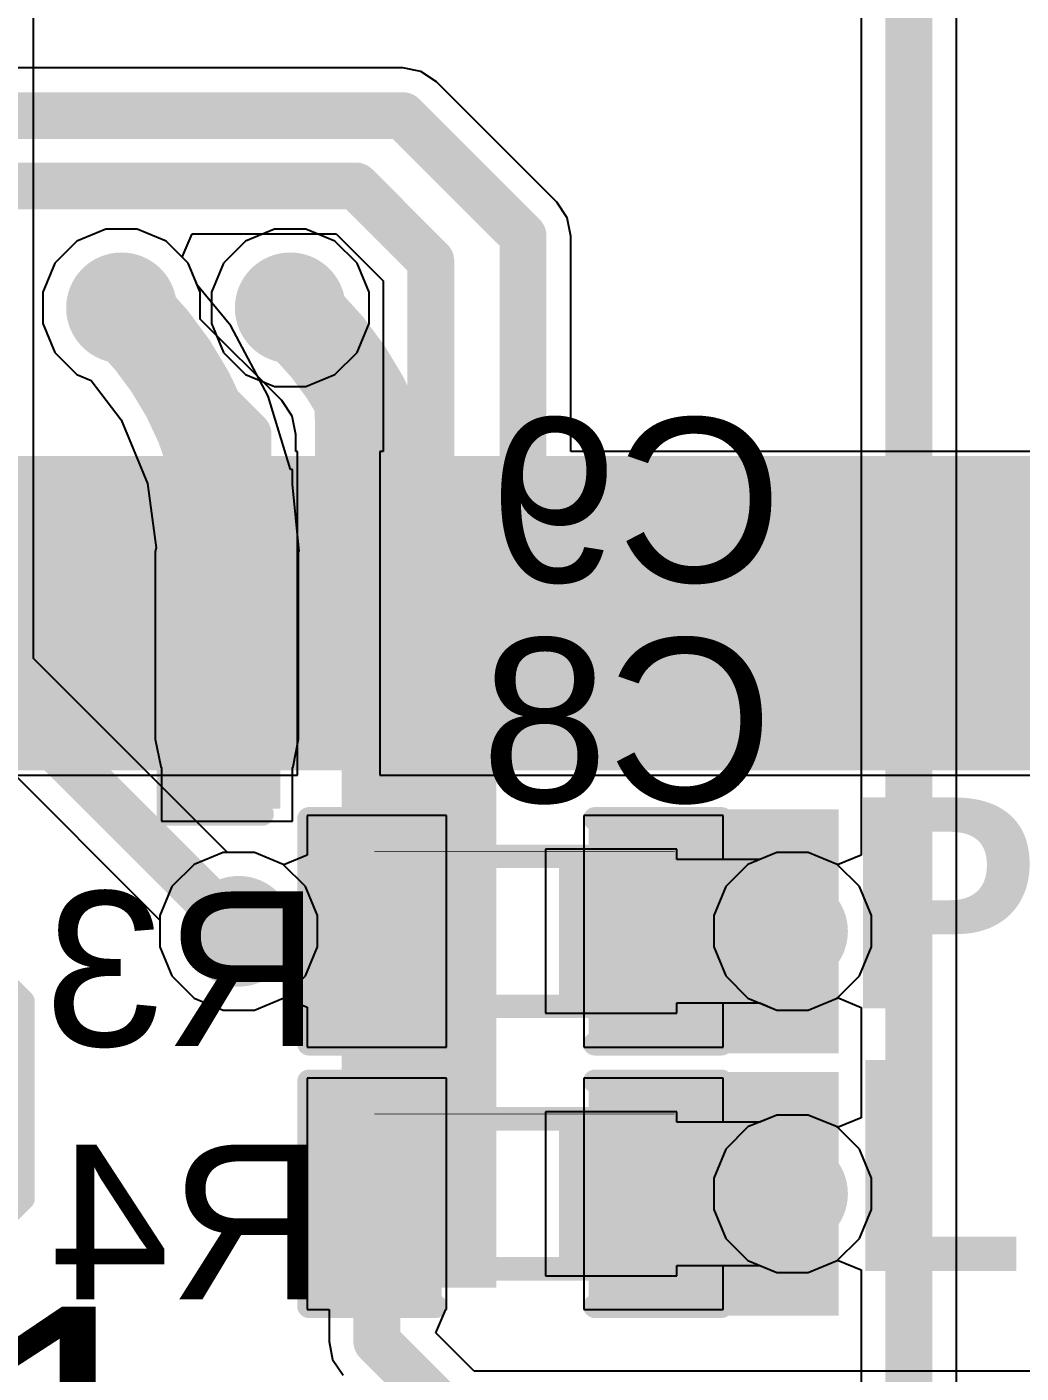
# Model space of a CAD drawing. Header units: inches. Extents: x -4.4 to 45.3, y -0.3 to 53.7.
# Drawn here: x 18.28 to 23.67, y 13.51 to 20.8 of the extents above; entities that cross this region are included whole.
import ezdxf

# ---------------------------------------------------------------- set-up
doc = ezdxf.new("R2010")
doc.units = ezdxf.units.IN
for name, color, linetype in [('Bottom Layer', 5, 'Continuous'), ('Bottom Overlay', 54, 'Continuous'), ('Bottom Paste', 16, 'Continuous'), ('Bottom Solder', 6, 'Continuous'), ('Multi-Layer', 9, 'Continuous'), ('Pad Holes', 156, 'Continuous'), ('Signal_1', 16, 'Continuous'), ('Signal_2', 76, 'Continuous'), ('Top Layer', 1, 'Continuous'), ('Top Overlay', 2, 'Continuous'), ('Top Paste', 8, 'Continuous'), ('Top Solder', 216, 'Continuous'), ('Via Holes', 16, 'Continuous')]:
    doc.layers.add(name, color=color, linetype=linetype)
doc.styles.add('Arial', font='', dxfattribs={"height": 0.2})
doc.styles.add('Arial_Bold', font='', dxfattribs={"height": 0.2})
doc.styles.get('Arial').set_extended_font_data('Arial')
doc.styles.get('Arial_Bold').set_extended_font_data('Arial', bold=True)

# ---------------------------------------------------------------- blocks, each defined once
blk = doc.blocks.new('T____P______TH_1_8___H_________0_92___17')
at = {"layer": 'Bottom Layer'}
blk.add_hatch(color=5, dxfattribs=at).paths.add_polyline_path([(0.45, 0.9), (-0.45, 0.9), (-0.9, 0.45), (-0.9, -0.45), (-0.45, -0.9), (0.45, -0.9), (0.9, -0.45), (0.9, 0.45)])
at = {"layer": 'Bottom Solder'}
blk.add_hatch(color=6, dxfattribs=at).paths.add_polyline_path([(0.5008, 1.0016), (-0.5008, 1.0016), (-1.0016, 0.5008), (-1.0016, -0.5008), (-0.5008, -1.0016), (0.5008, -1.0016), (1.0016, -0.5008), (1.0016, 0.5008)])
at = {"layer": 'Multi-Layer'}
blk.add_hatch(color=9, dxfattribs=at).paths.add_polyline_path([(0.45, 0.9), (-0.45, 0.9), (-0.9, 0.45), (-0.9, -0.45), (-0.45, -0.9), (0.45, -0.9), (0.9, -0.45), (0.9, 0.45)])
at = {"layer": 'Pad Holes'}
h = blk.add_hatch(color=7, dxfattribs=at)
edge = h.paths.add_edge_path()
edge.add_arc((0, 0), 0.46, 0, 360)
at = {"layer": 'Signal_1'}
blk.add_hatch(color=16, dxfattribs=at).paths.add_polyline_path([(0.45, 0.9), (-0.45, 0.9), (-0.9, 0.45), (-0.9, -0.45), (-0.45, -0.9), (0.45, -0.9), (0.9, -0.45), (0.9, 0.45)])
at = {"layer": 'Signal_2'}
blk.add_hatch(color=76, dxfattribs=at).paths.add_polyline_path([(0.45, 0.9), (-0.45, 0.9), (-0.9, 0.45), (-0.9, -0.45), (-0.45, -0.9), (0.45, -0.9), (0.9, -0.45), (0.9, 0.45)])
at = {"layer": 'Top Layer'}
blk.add_hatch(color=1, dxfattribs=at).paths.add_polyline_path([(0.45, 0.9), (-0.45, 0.9), (-0.9, 0.45), (-0.9, -0.45), (-0.45, -0.9), (0.45, -0.9), (0.9, -0.45), (0.9, 0.45)])
at = {"layer": 'Top Solder'}
blk.add_hatch(color=216, dxfattribs=at).paths.add_polyline_path([(0.5008, 1.0016), (-0.5008, 1.0016), (-1.0016, 0.5008), (-1.0016, -0.5008), (-0.5008, -1.0016), (0.5008, -1.0016), (1.0016, -0.5008), (1.0016, 0.5008)])
at = {"layer": 'Top Overlay'}
for points in [[(-1.0414, 0.5334, 0.127, 0.127, 0), (-0.508, 1.0668, 0.127, 0.127, 0)], [(-0.508, 1.0668, 0.127, 0.127, 0), (0.508, 1.0668, 0.127, 0.127, 0)], [(0.508, 1.0668, 0.127, 0.127, 0), (1.0414, 0.5334, 0.127, 0.127, 0)], [(-1.0414, -0.5334, 0.127, 0.127, 0), (-1.0414, 0.5334, 0.127, 0.127, 0)], [(1.0414, -0.5334, 0.127, 0.127, 0), (1.0414, 0.5334, 0.127, 0.127, 0)], [(-1.0414, -0.5334, 0.127, 0.127, 0), (-0.5334, -1.0414, 0.127, 0.127, 0)], [(0.5334, -1.0414, 0.127, 0.127, 0), (1.0414, -0.5334, 0.127, 0.127, 0)], [(-0.508, -1.0414, 0.127, 0.127, 0), (0.5334, -1.0414, 0.127, 0.127, 0)]]:
    blk.add_lwpolyline(points, format="xyseb", dxfattribs=at)
for points in [[(-0.5398, 1.0668, 0.0635, 0.0635, 1), (-0.4763, 1.0668, 0.0635, 0.0635, 1)], [(-0.5398, 1.0668, 0.0635, 0.0635, 1), (-0.4763, 1.0668, 0.0635, 0.0635, 1)], [(0.4763, 1.0668, 0.0635, 0.0635, 1), (0.5398, 1.0668, 0.0635, 0.0635, 1)], [(0.4763, 1.0668, 0.0635, 0.0635, 1), (0.5398, 1.0668, 0.0635, 0.0635, 1)], [(-1.0732, 0.5334, 0.0635, 0.0635, 1), (-1.0096, 0.5334, 0.0635, 0.0635, 1)], [(-1.0732, 0.5334, 0.0635, 0.0635, 1), (-1.0096, 0.5334, 0.0635, 0.0635, 1)], [(1.0096, 0.5334, 0.0635, 0.0635, 1), (1.0732, 0.5334, 0.0635, 0.0635, 1)], [(1.0096, 0.5334, 0.0635, 0.0635, 1), (1.0732, 0.5334, 0.0635, 0.0635, 1)], [(-1.0732, -0.5334, 0.0635, 0.0635, 1), (-1.0096, -0.5334, 0.0635, 0.0635, 1)], [(-1.0732, -0.5334, 0.0635, 0.0635, 1), (-1.0096, -0.5334, 0.0635, 0.0635, 1)], [(1.0096, -0.5334, 0.0635, 0.0635, 1), (1.0732, -0.5334, 0.0635, 0.0635, 1)], [(1.0096, -0.5334, 0.0635, 0.0635, 1), (1.0732, -0.5334, 0.0635, 0.0635, 1)], [(-0.5651, -1.0414, 0.0635, 0.0635, 1), (-0.5016, -1.0414, 0.0635, 0.0635, 1)], [(-0.5398, -1.0414, 0.0635, 0.0635, 1), (-0.4763, -1.0414, 0.0635, 0.0635, 1)], [(0.5016, -1.0414, 0.0635, 0.0635, 1), (0.5651, -1.0414, 0.0635, 0.0635, 1)], [(0.5016, -1.0414, 0.0635, 0.0635, 1), (0.5651, -1.0414, 0.0635, 0.0635, 1)]]:
    blk.add_lwpolyline(points, format="xyseb", close=True, dxfattribs=at)
blk = doc.blocks.new('TQFP_100_14_14__54')
at = {"layer": 'Top Layer'}
for points in [[(6.95, 3.15), (8.45, 3.15), (8.45, 2.85), (6.95, 2.85)], [(6.95, 2.65), (8.45, 2.65), (8.45, 2.35), (6.95, 2.35)], [(6.95, 2.15), (8.45, 2.15), (8.45, 1.85), (6.95, 1.85)], [(6.95, 1.65), (8.45, 1.65), (8.45, 1.35), (6.95, 1.35)], [(6.95, 1.15), (8.45, 1.15), (8.45, 0.85), (6.95, 0.85)], [(6.95, 0.65), (8.45, 0.65), (8.45, 0.35), (6.95, 0.35)], [(6.95, 0.15), (8.45, 0.15), (8.45, -0.15), (6.95, -0.15)], [(6.95, -0.35), (8.45, -0.35), (8.45, -0.65), (6.95, -0.65)], [(6.95, -0.85), (8.45, -0.85), (8.45, -1.15), (6.95, -1.15)], [(6.95, -1.35), (8.45, -1.35), (8.45, -1.65), (6.95, -1.65)], [(6.95, -1.85), (8.45, -1.85), (8.45, -2.15), (6.95, -2.15)]]:
    blk.add_hatch(color=1, dxfattribs=at).paths.add_polyline_path(points)
at = {"layer": 'Top Paste'}
for points in [[(6.95, 3.15), (8.45, 3.15), (8.45, 2.85), (6.95, 2.85)], [(6.95, 2.65), (8.45, 2.65), (8.45, 2.35), (6.95, 2.35)], [(6.95, 2.15), (8.45, 2.15), (8.45, 1.85), (6.95, 1.85)], [(6.95, 1.65), (8.45, 1.65), (8.45, 1.35), (6.95, 1.35)], [(6.95, 1.15), (8.45, 1.15), (8.45, 0.85), (6.95, 0.85)], [(6.95, 0.65), (8.45, 0.65), (8.45, 0.35), (6.95, 0.35)], [(6.95, 0.15), (8.45, 0.15), (8.45, -0.15), (6.95, -0.15)], [(6.95, -0.35), (8.45, -0.35), (8.45, -0.65), (6.95, -0.65)], [(6.95, -0.85), (8.45, -0.85), (8.45, -1.15), (6.95, -1.15)], [(6.95, -1.35), (8.45, -1.35), (8.45, -1.65), (6.95, -1.65)], [(6.95, -1.85), (8.45, -1.85), (8.45, -2.15), (6.95, -2.15)]]:
    blk.add_hatch(color=8, dxfattribs=at).paths.add_polyline_path(points)
at = {"layer": 'Top Solder'}
for points in [[(6.8484, 3.2516), (8.5516, 3.2516), (8.5516, 2.7484), (6.8484, 2.7484)], [(6.8484, 2.7516), (8.5516, 2.7516), (8.5516, 2.2484), (6.8484, 2.2484)], [(6.8484, 2.2516), (8.5516, 2.2516), (8.5516, 1.7484), (6.8484, 1.7484)], [(6.8484, 1.7516), (8.5516, 1.7516), (8.5516, 1.2484), (6.8484, 1.2484)], [(6.8484, 1.2516), (8.5516, 1.2516), (8.5516, 0.7484), (6.8484, 0.7484)], [(6.8484, 0.7516), (8.5516, 0.7516), (8.5516, 0.2484), (6.8484, 0.2484)], [(6.8484, 0.2516), (8.5516, 0.2516), (8.5516, -0.2516), (6.8484, -0.2516)], [(6.8484, -0.2484), (8.5516, -0.2484), (8.5516, -0.7516), (6.8484, -0.7516)], [(6.8484, -0.7484), (8.5516, -0.7484), (8.5516, -1.2516), (6.8484, -1.2516)], [(6.8484, -1.2484), (8.5516, -1.2484), (8.5516, -1.7516), (6.8484, -1.7516)], [(6.8484, -1.7484), (8.5516, -1.7484), (8.5516, -2.2516), (6.8484, -2.2516)]]:
    blk.add_hatch(color=216, dxfattribs=at).paths.add_polyline_path(points)
blk = doc.blocks.new('R___0402_B_65')
at = {"layer": 'Bottom Layer'}
for points in [[(-0.2413, 0.3175), (-0.2413, -0.3175), (-0.6985, -0.3175), (-0.6985, 0.3175)], [(0.6985, 0.3175), (0.6985, -0.3175), (0.2413, -0.3175), (0.2413, 0.3175)]]:
    blk.add_hatch(color=5, dxfattribs=at).paths.add_polyline_path(points)
at = {"layer": 'Bottom Paste'}
for points in [[(-0.2413, 0.3175), (-0.2413, -0.3175), (-0.6985, -0.3175), (-0.6985, 0.3175)], [(0.6985, 0.3175), (0.6985, -0.3175), (0.2413, -0.3175), (0.2413, 0.3175)]]:
    blk.add_hatch(color=16, dxfattribs=at).paths.add_polyline_path(points)
at = {"layer": 'Bottom Solder'}
for points in [[(-0.1863, 0.3725), (-0.1863, -0.3725), (-0.7535, -0.3725), (-0.7535, 0.3725)], [(0.7535, 0.3725), (0.7535, -0.3725), (0.1863, -0.3725), (0.1863, 0.3725)]]:
    blk.add_hatch(color=6, dxfattribs=at).paths.add_polyline_path(points)
at = {"layer": 'Bottom Overlay'}
for points in [[(-0.7874, 0.4064, 0.127, 0.127, 0), (0.7874, 0.4064, 0.127, 0.127, 0)], [(-0.7874, -0.4064, 0.127, 0.127, 0), (-0.7874, 0.4064, 0.127, 0.127, 0)], [(0.7874, -0.4064, 0.127, 0.127, 0), (0.7874, 0.4064, 0.127, 0.127, 0)], [(-0.8128, 0.4318, 0.00323, 0.00323, 0), (0.8128, 0.4318, 0.00323, 0.00323, 0)], [(-0.7874, -0.4064, 0.127, 0.127, 0), (0.7874, -0.4064, 0.127, 0.127, 0)]]:
    blk.add_lwpolyline(points, format="xyseb", dxfattribs=at)
for points in [[(-0.8191, 0.4064, 0.0635, 0.0635, 1), (-0.7556, 0.4064, 0.0635, 0.0635, 1)], [(-0.8191, 0.4064, 0.0635, 0.0635, 1), (-0.7556, 0.4064, 0.0635, 0.0635, 1)], [(0.7556, 0.4064, 0.0635, 0.0635, 1), (0.8191, 0.4064, 0.0635, 0.0635, 1)], [(0.7556, 0.4064, 0.0635, 0.0635, 1), (0.8191, 0.4064, 0.0635, 0.0635, 1)], [(-0.8136, 0.4318, 0.00161, 0.00161, 1), (-0.812, 0.4318, 0.00161, 0.00161, 1)], [(0.812, 0.4318, 0.00161, 0.00161, 1), (0.8136, 0.4318, 0.00161, 0.00161, 1)], [(-0.8191, -0.4064, 0.0635, 0.0635, 1), (-0.7556, -0.4064, 0.0635, 0.0635, 1)], [(-0.8191, -0.4064, 0.0635, 0.0635, 1), (-0.7556, -0.4064, 0.0635, 0.0635, 1)], [(0.7556, -0.4064, 0.0635, 0.0635, 1), (0.8191, -0.4064, 0.0635, 0.0635, 1)], [(0.7556, -0.4064, 0.0635, 0.0635, 1), (0.8191, -0.4064, 0.0635, 0.0635, 1)]]:
    blk.add_lwpolyline(points, format="xyseb", close=True, dxfattribs=at)
blk = doc.blocks.new('R___0402_B_66')
at = {"layer": 'Bottom Layer'}
for points in [[(-0.2413, 0.3175), (-0.2413, -0.3175), (-0.6985, -0.3175), (-0.6985, 0.3175)], [(0.6985, 0.3175), (0.6985, -0.3175), (0.2413, -0.3175), (0.2413, 0.3175)]]:
    blk.add_hatch(color=5, dxfattribs=at).paths.add_polyline_path(points)
at = {"layer": 'Bottom Paste'}
for points in [[(-0.2413, 0.3175), (-0.2413, -0.3175), (-0.6985, -0.3175), (-0.6985, 0.3175)], [(0.6985, 0.3175), (0.6985, -0.3175), (0.2413, -0.3175), (0.2413, 0.3175)]]:
    blk.add_hatch(color=16, dxfattribs=at).paths.add_polyline_path(points)
at = {"layer": 'Bottom Solder'}
for points in [[(-0.1863, 0.3725), (-0.1863, -0.3725), (-0.7535, -0.3725), (-0.7535, 0.3725)], [(0.7535, 0.3725), (0.7535, -0.3725), (0.1863, -0.3725), (0.1863, 0.3725)]]:
    blk.add_hatch(color=6, dxfattribs=at).paths.add_polyline_path(points)
at = {"layer": 'Bottom Overlay'}
for points in [[(-0.7874, 0.4064, 0.127, 0.127, 0), (0.7874, 0.4064, 0.127, 0.127, 0)], [(-0.7874, -0.4064, 0.127, 0.127, 0), (-0.7874, 0.4064, 0.127, 0.127, 0)], [(0.7874, -0.4064, 0.127, 0.127, 0), (0.7874, 0.4064, 0.127, 0.127, 0)], [(-0.8128, 0.4318, 0.00323, 0.00323, 0), (0.8128, 0.4318, 0.00323, 0.00323, 0)], [(-0.7874, -0.4064, 0.127, 0.127, 0), (0.7874, -0.4064, 0.127, 0.127, 0)]]:
    blk.add_lwpolyline(points, format="xyseb", dxfattribs=at)
for points in [[(-0.8191, 0.4064, 0.0635, 0.0635, 1), (-0.7556, 0.4064, 0.0635, 0.0635, 1)], [(-0.8191, 0.4064, 0.0635, 0.0635, 1), (-0.7556, 0.4064, 0.0635, 0.0635, 1)], [(0.7556, 0.4064, 0.0635, 0.0635, 1), (0.8191, 0.4064, 0.0635, 0.0635, 1)], [(0.7556, 0.4064, 0.0635, 0.0635, 1), (0.8191, 0.4064, 0.0635, 0.0635, 1)], [(-0.8136, 0.4318, 0.00161, 0.00161, 1), (-0.812, 0.4318, 0.00161, 0.00161, 1)], [(0.812, 0.4318, 0.00161, 0.00161, 1), (0.8136, 0.4318, 0.00161, 0.00161, 1)], [(-0.8191, -0.4064, 0.0635, 0.0635, 1), (-0.7556, -0.4064, 0.0635, 0.0635, 1)], [(-0.8191, -0.4064, 0.0635, 0.0635, 1), (-0.7556, -0.4064, 0.0635, 0.0635, 1)], [(0.7556, -0.4064, 0.0635, 0.0635, 1), (0.8191, -0.4064, 0.0635, 0.0635, 1)], [(0.7556, -0.4064, 0.0635, 0.0635, 1), (0.8191, -0.4064, 0.0635, 0.0635, 1)]]:
    blk.add_lwpolyline(points, format="xyseb", close=True, dxfattribs=at)
blk = doc.blocks.new('LED_0603_69')
at = {"layer": 'Top Layer'}
for points in [[(-1, 0.5), (-0.5, 0.5), (-0.5, -0.5), (-1, -0.5)], [(0.5, 0.5), (1, 0.5), (1, -0.5), (0.5, -0.5)]]:
    blk.add_hatch(color=1, dxfattribs=at).paths.add_polyline_path(points)
at = {"layer": 'Top Overlay'}
blk.add_hatch(color=2, dxfattribs=at).paths.add_polyline_path([(1.1176, -0.6604), (1.7526, -0.6604), (1.7526, 0.6604), (1.1176, 0.6604)])
at = {"layer": 'Top Paste'}
for points in [[(-1, 0.5), (-0.5, 0.5), (-0.5, -0.5), (-1, -0.5)], [(0.5, 0.5), (1, 0.5), (1, -0.5), (0.5, -0.5)]]:
    blk.add_hatch(color=8, dxfattribs=at).paths.add_polyline_path(points)
at = {"layer": 'Top Solder'}
for points in [[(-1.1016, 0.6016), (-0.3984, 0.6016), (-0.3984, -0.6016), (-1.1016, -0.6016)], [(0.3984, 0.6016), (1.1016, 0.6016), (1.1016, -0.6016), (0.3984, -0.6016)]]:
    blk.add_hatch(color=216, dxfattribs=at).paths.add_polyline_path(points)
at = {"layer": 'Top Overlay'}
for points in [[(-1.1176, -0.6096, 0.127, 0.127, 0), (-1.1176, 0.6096, 0.127, 0.127, 0)], [(-1.1176, 0.6096, 0.127, 0.127, 0), (-0.4318, 0.6096, 0.127, 0.127, 0)], [(0.4318, 0.6096, 0.127, 0.127, 0), (1.1176, 0.6096, 0.127, 0.127, 0)], [(1.1176, -0.6096, 0.127, 0.127, 0), (1.1176, 0.6096, 0.127, 0.127, 0)], [(-1.1176, -0.6096, 0.127, 0.127, 0), (-0.4318, -0.6096, 0.127, 0.127, 0)], [(0.4318, -0.6096, 0.127, 0.127, 0), (1.1176, -0.6096, 0.127, 0.127, 0)]]:
    blk.add_lwpolyline(points, format="xyseb", dxfattribs=at)
for points in [[(-1.1494, 0.6096, 0.0635, 0.0635, 1), (-1.0858, 0.6096, 0.0635, 0.0635, 1)], [(-1.1494, 0.6096, 0.0635, 0.0635, 1), (-1.0858, 0.6096, 0.0635, 0.0635, 1)], [(-0.4636, 0.6096, 0.0635, 0.0635, 1), (-0.4001, 0.6096, 0.0635, 0.0635, 1)], [(0.4001, 0.6096, 0.0635, 0.0635, 1), (0.4636, 0.6096, 0.0635, 0.0635, 1)], [(1.0859, 0.6096, 0.0635, 0.0635, 1), (1.1494, 0.6096, 0.0635, 0.0635, 1)], [(1.0859, 0.6096, 0.0635, 0.0635, 1), (1.1494, 0.6096, 0.0635, 0.0635, 1)], [(-1.1494, -0.6096, 0.0635, 0.0635, 1), (-1.0858, -0.6096, 0.0635, 0.0635, 1)], [(-1.1494, -0.6096, 0.0635, 0.0635, 1), (-1.0858, -0.6096, 0.0635, 0.0635, 1)], [(-0.4636, -0.6096, 0.0635, 0.0635, 1), (-0.4001, -0.6096, 0.0635, 0.0635, 1)], [(0.4001, -0.6096, 0.0635, 0.0635, 1), (0.4636, -0.6096, 0.0635, 0.0635, 1)], [(1.0859, -0.6096, 0.0635, 0.0635, 1), (1.1494, -0.6096, 0.0635, 0.0635, 1)], [(1.0859, -0.6096, 0.0635, 0.0635, 1), (1.1494, -0.6096, 0.0635, 0.0635, 1)]]:
    blk.add_lwpolyline(points, format="xyseb", close=True, dxfattribs=at)
blk = doc.blocks.new('LED_0603_70')
at = {"layer": 'Top Layer'}
for points in [[(-1, 0.5), (-0.5, 0.5), (-0.5, -0.5), (-1, -0.5)], [(0.5, 0.5), (1, 0.5), (1, -0.5), (0.5, -0.5)]]:
    blk.add_hatch(color=1, dxfattribs=at).paths.add_polyline_path(points)
at = {"layer": 'Top Overlay'}
blk.add_hatch(color=2, dxfattribs=at).paths.add_polyline_path([(1.1176, -0.6604), (1.7526, -0.6604), (1.7526, 0.6604), (1.1176, 0.6604)])
at = {"layer": 'Top Paste'}
for points in [[(-1, 0.5), (-0.5, 0.5), (-0.5, -0.5), (-1, -0.5)], [(0.5, 0.5), (1, 0.5), (1, -0.5), (0.5, -0.5)]]:
    blk.add_hatch(color=8, dxfattribs=at).paths.add_polyline_path(points)
at = {"layer": 'Top Solder'}
for points in [[(-1.1016, 0.6016), (-0.3984, 0.6016), (-0.3984, -0.6016), (-1.1016, -0.6016)], [(0.3984, 0.6016), (1.1016, 0.6016), (1.1016, -0.6016), (0.3984, -0.6016)]]:
    blk.add_hatch(color=216, dxfattribs=at).paths.add_polyline_path(points)
at = {"layer": 'Top Overlay'}
for points in [[(-1.1176, -0.6096, 0.127, 0.127, 0), (-1.1176, 0.6096, 0.127, 0.127, 0)], [(-1.1176, 0.6096, 0.127, 0.127, 0), (-0.4318, 0.6096, 0.127, 0.127, 0)], [(0.4318, 0.6096, 0.127, 0.127, 0), (1.1176, 0.6096, 0.127, 0.127, 0)], [(1.1176, -0.6096, 0.127, 0.127, 0), (1.1176, 0.6096, 0.127, 0.127, 0)], [(-1.1176, -0.6096, 0.127, 0.127, 0), (-0.4318, -0.6096, 0.127, 0.127, 0)], [(0.4318, -0.6096, 0.127, 0.127, 0), (1.1176, -0.6096, 0.127, 0.127, 0)]]:
    blk.add_lwpolyline(points, format="xyseb", dxfattribs=at)
for points in [[(-1.1494, 0.6096, 0.0635, 0.0635, 1), (-1.0858, 0.6096, 0.0635, 0.0635, 1)], [(-1.1494, 0.6096, 0.0635, 0.0635, 1), (-1.0858, 0.6096, 0.0635, 0.0635, 1)], [(-0.4636, 0.6096, 0.0635, 0.0635, 1), (-0.4001, 0.6096, 0.0635, 0.0635, 1)], [(0.4001, 0.6096, 0.0635, 0.0635, 1), (0.4636, 0.6096, 0.0635, 0.0635, 1)], [(1.0859, 0.6096, 0.0635, 0.0635, 1), (1.1494, 0.6096, 0.0635, 0.0635, 1)], [(1.0859, 0.6096, 0.0635, 0.0635, 1), (1.1494, 0.6096, 0.0635, 0.0635, 1)], [(-1.1494, -0.6096, 0.0635, 0.0635, 1), (-1.0858, -0.6096, 0.0635, 0.0635, 1)], [(-1.1494, -0.6096, 0.0635, 0.0635, 1), (-1.0858, -0.6096, 0.0635, 0.0635, 1)], [(-0.4636, -0.6096, 0.0635, 0.0635, 1), (-0.4001, -0.6096, 0.0635, 0.0635, 1)], [(0.4001, -0.6096, 0.0635, 0.0635, 1), (0.4636, -0.6096, 0.0635, 0.0635, 1)], [(1.0859, -0.6096, 0.0635, 0.0635, 1), (1.1494, -0.6096, 0.0635, 0.0635, 1)], [(1.0859, -0.6096, 0.0635, 0.0635, 1), (1.1494, -0.6096, 0.0635, 0.0635, 1)]]:
    blk.add_lwpolyline(points, format="xyseb", close=True, dxfattribs=at)
blk = doc.blocks.new('C___0402_B_87')
at = {"layer": 'Bottom Layer'}
for points in [[(-0.2413, 0.3175), (-0.2413, -0.3175), (-0.6985, -0.3175), (-0.6985, 0.3175)], [(0.6985, 0.3175), (0.6985, -0.3175), (0.2413, -0.3175), (0.2413, 0.3175)]]:
    blk.add_hatch(color=5, dxfattribs=at).paths.add_polyline_path(points)
at = {"layer": 'Bottom Paste'}
for points in [[(-0.2413, 0.3175), (-0.2413, -0.3175), (-0.6985, -0.3175), (-0.6985, 0.3175)], [(0.6985, 0.3175), (0.6985, -0.3175), (0.2413, -0.3175), (0.2413, 0.3175)]]:
    blk.add_hatch(color=16, dxfattribs=at).paths.add_polyline_path(points)
at = {"layer": 'Bottom Solder'}
for points in [[(-0.1813, 0.3775), (-0.1813, -0.3775), (-0.7585, -0.3775), (-0.7585, 0.3775)], [(0.7585, 0.3775), (0.7585, -0.3775), (0.1813, -0.3775), (0.1813, 0.3775)]]:
    blk.add_hatch(color=6, dxfattribs=at).paths.add_polyline_path(points)
at = {"layer": 'Bottom Overlay'}
for points in [[(-0.7874, 0.4064, 0.127, 0.127, 0), (-0.2794, 0.4064, 0.127, 0.127, 0)], [(-0.7874, -0.4064, 0.127, 0.127, 0), (-0.7874, 0.4064, 0.127, 0.127, 0)], [(0.2794, 0.4064, 0.127, 0.127, 0), (0.7874, 0.4064, 0.127, 0.127, 0)], [(0.7874, -0.4064, 0.127, 0.127, 0), (0.7874, 0.4064, 0.127, 0.127, 0)], [(-0.7874, -0.4064, 0.127, 0.127, 0), (-0.2794, -0.4064, 0.127, 0.127, 0)], [(0.2794, -0.4064, 0.127, 0.127, 0), (0.7874, -0.4064, 0.127, 0.127, 0)]]:
    blk.add_lwpolyline(points, format="xyseb", dxfattribs=at)
for points in [[(-0.8191, 0.4064, 0.0635, 0.0635, 1), (-0.7556, 0.4064, 0.0635, 0.0635, 1)], [(-0.8191, 0.4064, 0.0635, 0.0635, 1), (-0.7556, 0.4064, 0.0635, 0.0635, 1)], [(-0.3111, 0.4064, 0.0635, 0.0635, 1), (-0.2477, 0.4064, 0.0635, 0.0635, 1)], [(0.2477, 0.4064, 0.0635, 0.0635, 1), (0.3111, 0.4064, 0.0635, 0.0635, 1)], [(0.7556, 0.4064, 0.0635, 0.0635, 1), (0.8191, 0.4064, 0.0635, 0.0635, 1)], [(0.7556, 0.4064, 0.0635, 0.0635, 1), (0.8191, 0.4064, 0.0635, 0.0635, 1)], [(-0.8191, -0.4064, 0.0635, 0.0635, 1), (-0.7556, -0.4064, 0.0635, 0.0635, 1)], [(-0.8191, -0.4064, 0.0635, 0.0635, 1), (-0.7556, -0.4064, 0.0635, 0.0635, 1)], [(-0.3111, -0.4064, 0.0635, 0.0635, 1), (-0.2477, -0.4064, 0.0635, 0.0635, 1)], [(0.2477, -0.4064, 0.0635, 0.0635, 1), (0.3111, -0.4064, 0.0635, 0.0635, 1)], [(0.7556, -0.4064, 0.0635, 0.0635, 1), (0.8191, -0.4064, 0.0635, 0.0635, 1)], [(0.7556, -0.4064, 0.0635, 0.0635, 1), (0.8191, -0.4064, 0.0635, 0.0635, 1)]]:
    blk.add_lwpolyline(points, format="xyseb", close=True, dxfattribs=at)
blk = doc.blocks.new('C___0402_B_88')
at = {"layer": 'Bottom Layer'}
for points in [[(-0.2413, 0.3175), (-0.2413, -0.3175), (-0.6985, -0.3175), (-0.6985, 0.3175)], [(0.6985, 0.3175), (0.6985, -0.3175), (0.2413, -0.3175), (0.2413, 0.3175)]]:
    blk.add_hatch(color=5, dxfattribs=at).paths.add_polyline_path(points)
at = {"layer": 'Bottom Paste'}
for points in [[(-0.2413, 0.3175), (-0.2413, -0.3175), (-0.6985, -0.3175), (-0.6985, 0.3175)], [(0.6985, 0.3175), (0.6985, -0.3175), (0.2413, -0.3175), (0.2413, 0.3175)]]:
    blk.add_hatch(color=16, dxfattribs=at).paths.add_polyline_path(points)
at = {"layer": 'Bottom Solder'}
for points in [[(-0.1813, 0.3775), (-0.1813, -0.3775), (-0.7585, -0.3775), (-0.7585, 0.3775)], [(0.7585, 0.3775), (0.7585, -0.3775), (0.1813, -0.3775), (0.1813, 0.3775)]]:
    blk.add_hatch(color=6, dxfattribs=at).paths.add_polyline_path(points)
at = {"layer": 'Bottom Overlay'}
for points in [[(-0.7874, -0.4064, 0.127, 0.127, 0), (-0.7874, 0.4064, 0.127, 0.127, 0)], [(-0.7874, 0.4064, 0.127, 0.127, 0), (-0.2794, 0.4064, 0.127, 0.127, 0)], [(0.2794, 0.4064, 0.127, 0.127, 0), (0.7874, 0.4064, 0.127, 0.127, 0)], [(0.7874, -0.4064, 0.127, 0.127, 0), (0.7874, 0.4064, 0.127, 0.127, 0)], [(-0.7874, -0.4064, 0.127, 0.127, 0), (-0.2794, -0.4064, 0.127, 0.127, 0)], [(0.2794, -0.4064, 0.127, 0.127, 0), (0.7874, -0.4064, 0.127, 0.127, 0)]]:
    blk.add_lwpolyline(points, format="xyseb", dxfattribs=at)
for points in [[(-0.8191, 0.4064, 0.0635, 0.0635, 1), (-0.7556, 0.4064, 0.0635, 0.0635, 1)], [(-0.8191, 0.4064, 0.0635, 0.0635, 1), (-0.7556, 0.4064, 0.0635, 0.0635, 1)], [(-0.3111, 0.4064, 0.0635, 0.0635, 1), (-0.2477, 0.4064, 0.0635, 0.0635, 1)], [(0.2477, 0.4064, 0.0635, 0.0635, 1), (0.3111, 0.4064, 0.0635, 0.0635, 1)], [(0.7556, 0.4064, 0.0635, 0.0635, 1), (0.8191, 0.4064, 0.0635, 0.0635, 1)], [(0.7556, 0.4064, 0.0635, 0.0635, 1), (0.8191, 0.4064, 0.0635, 0.0635, 1)], [(-0.8191, -0.4064, 0.0635, 0.0635, 1), (-0.7556, -0.4064, 0.0635, 0.0635, 1)], [(-0.8191, -0.4064, 0.0635, 0.0635, 1), (-0.7556, -0.4064, 0.0635, 0.0635, 1)], [(-0.3111, -0.4064, 0.0635, 0.0635, 1), (-0.2477, -0.4064, 0.0635, 0.0635, 1)], [(0.2477, -0.4064, 0.0635, 0.0635, 1), (0.3111, -0.4064, 0.0635, 0.0635, 1)], [(0.7556, -0.4064, 0.0635, 0.0635, 1), (0.8191, -0.4064, 0.0635, 0.0635, 1)], [(0.7556, -0.4064, 0.0635, 0.0635, 1), (0.8191, -0.4064, 0.0635, 0.0635, 1)]]:
    blk.add_lwpolyline(points, format="xyseb", close=True, dxfattribs=at)

msp = doc.modelspace()

# ---------------------------------------------------------------- hatches: boundary and pattern name
at = {"layer": 'Bottom Layer'}
h = msp.add_hatch(color=5, dxfattribs=at)
edge = h.paths.add_edge_path()
edge.add_arc((18.796, 19.2786), 0.3, 0, 360)
h = msp.add_hatch(color=5, dxfattribs=at)
edge = h.paths.add_edge_path()
edge.add_arc((19.7104, 19.2786), 0.3, 0, 360)
msp.add_hatch(color=5, dxfattribs=at).paths.add_polyline_path([(19.9898, 13.97), (20.828, 13.97), (20.828, 17.8816), (19.9898, 17.8816)])
h = msp.add_hatch(color=5, dxfattribs=at)
edge = h.paths.add_edge_path()
edge.add_arc((19.431, 15.9004), 0.3, 0, 360)
h = msp.add_hatch(color=5, dxfattribs=at)
edge = h.paths.add_edge_path()
edge.add_arc((22.433, 15.9004), 0.3, 0, 360)
h = msp.add_hatch(color=5, dxfattribs=at)
edge = h.paths.add_edge_path()
edge.add_arc((22.433, 14.478), 0.3, 0, 360)
at = {"layer": 'Signal_1'}
h = msp.add_hatch(color=16, dxfattribs=at)
edge = h.paths.add_edge_path()
edge.add_arc((18.796, 19.2786), 0.3, 0, 360)
h = msp.add_hatch(color=16, dxfattribs=at)
edge = h.paths.add_edge_path()
edge.add_arc((19.7104, 19.2786), 0.3, 0, 360)
h = msp.add_hatch(color=16, dxfattribs=at)
edge = h.paths.add_edge_path()
edge.add_arc((19.431, 15.9004), 0.3, 0, 360)
h = msp.add_hatch(color=16, dxfattribs=at)
edge = h.paths.add_edge_path()
edge.add_arc((22.433, 15.9004), 0.3, 0, 360)
h = msp.add_hatch(color=16, dxfattribs=at)
edge = h.paths.add_edge_path()
edge.add_arc((22.433, 14.478), 0.3, 0, 360)
at = {"layer": 'Signal_2'}
h = msp.add_hatch(color=76, dxfattribs=at)
edge = h.paths.add_edge_path()
edge.add_arc((18.796, 19.2786), 0.3, 0, 360)
h = msp.add_hatch(color=76, dxfattribs=at)
edge = h.paths.add_edge_path()
edge.add_arc((19.7104, 19.2786), 0.3, 0, 360)
h = msp.add_hatch(color=76, dxfattribs=at)
edge = h.paths.add_edge_path()
edge.add_arc((19.431, 15.9004), 0.3, 0, 360)
h = msp.add_hatch(color=76, dxfattribs=at)
edge = h.paths.add_edge_path()
edge.add_arc((22.433, 15.9004), 0.3, 0, 360)
h = msp.add_hatch(color=76, dxfattribs=at)
edge = h.paths.add_edge_path()
edge.add_arc((22.433, 14.478), 0.3, 0, 360)
at = {"layer": 'Top Layer'}
h = msp.add_hatch(color=1, dxfattribs=at)
edge = h.paths.add_edge_path()
edge.add_arc((18.796, 19.2786), 0.3, 0, 360)
h = msp.add_hatch(color=1, dxfattribs=at)
edge = h.paths.add_edge_path()
edge.add_arc((19.7104, 19.2786), 0.3, 0, 360)
h = msp.add_hatch(color=1, dxfattribs=at)
edge = h.paths.add_edge_path()
edge.add_arc((19.431, 15.9004), 0.3, 0, 360)
h = msp.add_hatch(color=1, dxfattribs=at)
edge = h.paths.add_edge_path()
edge.add_arc((22.433, 15.9004), 0.3, 0, 360)
h = msp.add_hatch(color=1, dxfattribs=at)
edge = h.paths.add_edge_path()
edge.add_arc((22.433, 14.478), 0.3, 0, 360)
at = {"layer": 'Via Holes'}
h = msp.add_hatch(color=7, dxfattribs=at)
edge = h.paths.add_edge_path()
edge.add_arc((18.796, 19.2786), 0.15, 0, 360)
h = msp.add_hatch(color=7, dxfattribs=at)
edge = h.paths.add_edge_path()
edge.add_arc((19.7104, 19.2786), 0.15, 0, 360)
h = msp.add_hatch(color=7, dxfattribs=at)
edge = h.paths.add_edge_path()
edge.add_arc((19.431, 15.9004), 0.15, 0, 360)
h = msp.add_hatch(color=7, dxfattribs=at)
edge = h.paths.add_edge_path()
edge.add_arc((22.433, 15.9004), 0.15, 0, 360)
h = msp.add_hatch(color=7, dxfattribs=at)
edge = h.paths.add_edge_path()
edge.add_arc((22.433, 14.478), 0.15, 0, 360)

# ---------------------------------------------------------------- linework, layer by layer
at = {"layer": 'Bottom Layer'}
for p, q in [((18.7111, 19.7056), (18.5541, 19.6406)), ((18.881, 19.7056), (18.7111, 19.7056)), ((19.0379, 19.6406), (18.881, 19.7056)), ((18.5541, 19.6406), (18.434, 19.5205)), ((19.158, 19.5205), (19.0379, 19.6406)), ((18.434, 19.5205), (18.369, 19.3635)), ((19.2078, 19.4002), (19.158, 19.5205)), ((18.369, 19.3635), (18.369, 19.1937)), ((19.3882, 19.1804), (19.2078, 19.4002)), ((18.369, 19.1937), (18.434, 19.0367)), ((19.5916, 18.7999), (19.3882, 19.1804)), ((18.434, 19.0367), (18.5541, 18.9166)), ((18.5541, 18.9166), (18.6312, 18.8847)), ((18.6312, 18.8847), (18.7948, 18.6715)), ((19.7122, 18.4023), (19.5916, 18.7999)), ((18.7948, 18.6715), (18.9374, 18.3273)), ((19.7231, 18.4023), (19.7122, 18.4023)), ((19.7231, 18.3233), (19.7231, 18.4023)), ((18.9374, 18.3273), (18.9832, 17.9789)), ((19.7591, 17.9578), (19.7231, 18.3233)), ((18.9832, 17.9789), (18.9791, 17.9578)), ((18.9791, 17.9578), (18.9791, 16.9418)), ((19.756, 16.9418), (19.756, 17.9578)), ((19.756, 17.9578), (19.7591, 17.9578)), ((18.9791, 16.9418), (19.0086, 16.7931)), ((19.7264, 16.7931), (19.756, 16.9418)), ((19.0086, 16.7931), (19.0119, 16.7882)), ((19.0119, 16.7882), (19.0119, 16.4973)), ((19.7231, 16.7882), (19.7264, 16.7931)), ((19.7231, 16.4973), (19.7231, 16.7882)), ((19.0119, 16.4973), (19.7231, 16.4973)), ((21.8059, 16.3449), (21.0947, 16.3449)), ((21.0947, 16.3449), (21.0947, 15.4559)), ((21.8059, 16.2889), (21.8059, 16.3449)), ((19.3461, 16.3274), (19.1891, 16.2624)), ((19.516, 16.3274), (19.3461, 16.3274)), ((19.6729, 16.2624), (19.516, 16.3274)), ((22.2551, 16.2889), (21.8059, 16.2889)), ((22.3481, 16.3274), (22.2551, 16.2889)), ((22.518, 16.3274), (22.3481, 16.3274)), ((22.6749, 16.2624), (22.518, 16.3274)), ((19.1891, 16.2624), (19.069, 16.1423)), ((19.793, 16.1423), (19.6729, 16.2624)), ((22.795, 16.1423), (22.6749, 16.2624)), ((19.069, 16.1423), (19.004, 15.9853)), ((19.858, 15.9853), (19.793, 16.1423)), ((22.86, 15.9853), (22.795, 16.1423)), ((19.004, 15.9853), (19.004, 15.8155)), ((19.858, 15.8155), (19.858, 15.9853)), ((22.86, 15.8155), (22.86, 15.9853)), ((19.004, 15.8155), (19.069, 15.6585)), ((19.793, 15.6585), (19.858, 15.8155)), ((22.795, 15.6585), (22.86, 15.8155)), ((19.069, 15.6585), (19.1891, 15.5384)), ((19.6729, 15.5384), (19.793, 15.6585)), ((22.6749, 15.5384), (22.795, 15.6585)), ((19.1891, 15.5384), (19.3461, 15.4734)), ((19.516, 15.4734), (19.6729, 15.5384)), ((22.518, 15.4734), (22.6749, 15.5384)), ((19.3461, 15.4734), (19.516, 15.4734)), ((21.8059, 15.4559), (21.8059, 15.5119)), ((21.8059, 15.5119), (22.2551, 15.5119)), ((22.2551, 15.5119), (22.3481, 15.4734)), ((22.3481, 15.4734), (22.518, 15.4734)), ((21.0947, 15.4559), (21.8059, 15.4559)), ((21.8059, 14.9225), (21.0947, 14.9225)), ((21.0947, 14.9225), (21.0947, 14.0335)), ((21.8059, 14.8665), (21.8059, 14.9225)), ((22.3481, 14.905), (22.2551, 14.8665)), ((22.518, 14.905), (22.3481, 14.905)), ((22.6749, 14.84), (22.518, 14.905)), ((22.2551, 14.8665), (21.8059, 14.8665)), ((22.795, 14.7199), (22.6749, 14.84)), ((22.86, 14.5629), (22.795, 14.7199)), ((22.86, 14.3931), (22.86, 14.5629)), ((22.795, 14.2361), (22.86, 14.3931)), ((22.6749, 14.116), (22.795, 14.2361)), ((21.8059, 14.0335), (21.8059, 14.0895)), ((21.8059, 14.0895), (22.2551, 14.0895)), ((22.2551, 14.0895), (22.3481, 14.051)), ((22.518, 14.051), (22.6749, 14.116)), ((21.0947, 14.0335), (21.8059, 14.0335)), ((22.3481, 14.051), (22.518, 14.051))]:
    msp.add_line(p, q, dxfattribs=at)
for points in [[(18.796, 19.2786, 0.508, 0.508, 0), (18.8377, 19.2369, 0.508, 0.508, 0)], [(18.8377, 19.2369, 0.508, 0.508, -0.198912), (19.3675, 17.9578, 0.508, 0.508, 0)], [(19.7104, 19.2786, 0.508, 0.508, 0), (19.7954, 19.1936, 0.508, 0.508, 0)], [(19.7954, 19.1936, 0.508, 0.508, -0.198912), (20.3073, 17.9578, 0.508, 0.508, 0)], [(19.3675, 16.9418, 0.508, 0.508, 0), (19.3675, 17.9578, 0.508, 0.508, 0)], [(21.6796, 15.9004, 0.508, 0.508, 0), (22.433, 15.9004, 0.508, 0.508, 0)], [(21.6796, 14.478, 0.508, 0.508, 0), (22.433, 14.478, 0.508, 0.508, 0)]]:
    msp.add_lwpolyline(points, format="xyseb", dxfattribs=at)
for points in [[(18.669, 19.2786, 0.254, 0.254, 1), (18.923, 19.2786, 0.254, 0.254, 1)], [(18.7107, 19.2369, 0.254, 0.254, 1), (18.9647, 19.2369, 0.254, 0.254, 1)], [(18.7107, 19.2369, 0.254, 0.254, 1), (18.9647, 19.2369, 0.254, 0.254, 1)], [(19.5834, 19.2786, 0.254, 0.254, 1), (19.8374, 19.2786, 0.254, 0.254, 1)], [(19.6684, 19.1936, 0.254, 0.254, 1), (19.9224, 19.1936, 0.254, 0.254, 1)], [(19.6684, 19.1936, 0.254, 0.254, 1), (19.9224, 19.1936, 0.254, 0.254, 1)], [(19.2405, 17.9578, 0.254, 0.254, 1), (19.4945, 17.9578, 0.254, 0.254, 1)], [(19.2405, 17.9578, 0.254, 0.254, 1), (19.4945, 17.9578, 0.254, 0.254, 1)], [(20.1803, 17.9578, 0.254, 0.254, 1), (20.4343, 17.9578, 0.254, 0.254, 1)], [(19.2405, 16.9418, 0.254, 0.254, 1), (19.4945, 16.9418, 0.254, 0.254, 1)], [(21.5526, 15.9004, 0.254, 0.254, 1), (21.8066, 15.9004, 0.254, 0.254, 1)], [(22.306, 15.9004, 0.254, 0.254, 1), (22.56, 15.9004, 0.254, 0.254, 1)], [(21.5526, 14.478, 0.254, 0.254, 1), (21.8066, 14.478, 0.254, 0.254, 1)], [(22.306, 14.478, 0.254, 0.254, 1), (22.56, 14.478, 0.254, 0.254, 1)]]:
    msp.add_lwpolyline(points, format="xyseb", close=True, dxfattribs=at)
at = {"layer": 'Signal_1'}
for p, q in [((18.3184, 17.3793), (18.3184, 28.2645)), ((19.6255, 19.7056), (19.4685, 19.6406)), ((19.7954, 19.7056), (19.6255, 19.7056)), ((19.9523, 19.6406), (19.7954, 19.7056)), ((19.4685, 19.6406), (19.3484, 19.5205)), ((20.0724, 19.5205), (19.9523, 19.6406)), ((19.3484, 19.5205), (19.2834, 19.3635)), ((20.1374, 19.3635), (20.0724, 19.5205)), ((19.2834, 19.3635), (19.2834, 19.1937)), ((20.1374, 19.1937), (20.1374, 19.3635)), ((19.2834, 19.1937), (19.3484, 19.0367)), ((20.0724, 19.0367), (20.1374, 19.1937)), ((19.3484, 19.0367), (19.4685, 18.9166)), ((19.9523, 18.9166), (20.0724, 19.0367)), ((19.4685, 18.9166), (19.6255, 18.8516)), ((19.7954, 18.8516), (19.9523, 18.9166)), ((19.6255, 18.8516), (19.7954, 18.8516)), ((19.3703, 16.3274), (18.3184, 17.3793)), ((17.8763, 17.0889), (19.004, 15.9612)), ((19.516, 16.3274), (19.3703, 16.3274)), ((19.6729, 16.2624), (19.516, 16.3274)), ((22.3481, 16.3274), (22.1911, 16.2624)), ((22.518, 16.3274), (22.3481, 16.3274)), ((22.6749, 16.2624), (22.518, 16.3274)), ((19.793, 16.1423), (19.6729, 16.2624)), ((22.1911, 16.2624), (22.071, 16.1423)), ((22.795, 16.1423), (22.6749, 16.2624)), ((19.858, 15.9853), (19.793, 16.1423)), ((22.071, 16.1423), (22.006, 15.9853)), ((22.86, 15.9853), (22.795, 16.1423)), ((19.858, 15.8155), (19.858, 15.9853)), ((22.006, 15.9853), (22.006, 15.8155)), ((22.86, 15.8155), (22.86, 15.9853)), ((19.004, 15.9612), (19.004, 15.8155)), ((19.004, 15.8155), (19.069, 15.6585)), ((19.793, 15.6585), (19.858, 15.8155)), ((22.006, 15.8155), (22.071, 15.6585)), ((22.795, 15.6585), (22.86, 15.8155)), ((19.069, 15.6585), (19.1891, 15.5384)), ((19.6729, 15.5384), (19.793, 15.6585)), ((22.071, 15.6585), (22.1911, 15.5384)), ((22.6749, 15.5384), (22.795, 15.6585)), ((19.1891, 15.5384), (19.3461, 15.4734)), ((19.516, 15.4734), (19.6729, 15.5384)), ((22.1911, 15.5384), (22.3481, 15.4734)), ((22.518, 15.4734), (22.6749, 15.5384)), ((19.3461, 15.4734), (19.516, 15.4734)), ((22.3481, 15.4734), (22.518, 15.4734)), ((22.3481, 14.905), (22.1911, 14.84)), ((22.518, 14.905), (22.3481, 14.905)), ((22.6749, 14.84), (22.518, 14.905)), ((22.1911, 14.84), (22.071, 14.7199)), ((22.795, 14.7199), (22.6749, 14.84)), ((22.071, 14.7199), (22.006, 14.5629)), ((22.86, 14.5629), (22.795, 14.7199)), ((22.006, 14.5629), (22.006, 14.3931)), ((22.86, 14.3931), (22.86, 14.5629)), ((22.006, 14.3931), (22.071, 14.2361)), ((22.795, 14.2361), (22.86, 14.3931)), ((22.071, 14.2361), (22.1911, 14.116)), ((22.6749, 14.116), (22.795, 14.2361)), ((22.1911, 14.116), (22.3481, 14.051)), ((22.518, 14.051), (22.6749, 14.116)), ((22.3481, 14.051), (22.518, 14.051))]:
    msp.add_line(p, q, dxfattribs=at)
msp.add_lwpolyline([(18.0594, 17.272, 0.254, 0.254, 0), (19.431, 15.9004, 0.254, 0.254, 0)], format="xyseb", dxfattribs=at)
msp.add_lwpolyline([(19.3675, 15.9004, 0.127, 0.127, 1), (19.4945, 15.9004, 0.127, 0.127, 1)], format="xyseb", close=True, dxfattribs=at)
at = {"layer": 'Signal_2'}
for p, q in [((22.8042, 21.0419), (22.8042, 16.3126)), ((23.3222, 7.4676), (23.3222, 21.0419)), ((19.6255, 19.7056), (19.4685, 19.6406)), ((19.7954, 19.7056), (19.6255, 19.7056)), ((19.9523, 19.6406), (19.7954, 19.7056)), ((19.4685, 19.6406), (19.3484, 19.5205)), ((20.0724, 19.5205), (19.9523, 19.6406)), ((19.3484, 19.5205), (19.2834, 19.3635)), ((20.1374, 19.3635), (20.0724, 19.5205)), ((19.2834, 19.3635), (19.2834, 19.1937)), ((20.1374, 19.1937), (20.1374, 19.3635)), ((19.2834, 19.1937), (19.3484, 19.0367)), ((20.0724, 19.0367), (20.1374, 19.1937)), ((19.3484, 19.0367), (19.4685, 18.9166)), ((19.9523, 18.9166), (20.0724, 19.0367)), ((19.4685, 18.9166), (19.6255, 18.8516)), ((19.7954, 18.8516), (19.9523, 18.9166)), ((19.6255, 18.8516), (19.7954, 18.8516)), ((19.3461, 16.3274), (19.1891, 16.2624)), ((19.516, 16.3274), (19.3461, 16.3274)), ((19.6729, 16.2624), (19.516, 16.3274)), ((22.3481, 16.3274), (22.1911, 16.2624)), ((22.518, 16.3274), (22.3481, 16.3274)), ((22.6749, 16.2624), (22.518, 16.3274)), ((22.8042, 16.3126), (22.6772, 16.26)), ((19.1891, 16.2624), (19.069, 16.1423)), ((19.793, 16.1423), (19.6729, 16.2624)), ((22.1911, 16.2624), (22.071, 16.1423)), ((22.6772, 16.26), (22.6749, 16.2624)), ((19.069, 16.1423), (19.004, 15.9853)), ((19.858, 15.9853), (19.793, 16.1423)), ((22.071, 16.1423), (22.006, 15.9853)), ((19.004, 15.9853), (19.004, 15.8155)), ((19.858, 15.8155), (19.858, 15.9853)), ((22.006, 15.9853), (22.006, 15.8155)), ((19.004, 15.8155), (19.069, 15.6585)), ((19.793, 15.6585), (19.858, 15.8155)), ((22.006, 15.8155), (22.071, 15.6585)), ((19.069, 15.6585), (19.1891, 15.5384)), ((19.6729, 15.5384), (19.793, 15.6585)), ((22.071, 15.6585), (22.1911, 15.5384)), ((19.1891, 15.5384), (19.3461, 15.4734)), ((19.516, 15.4734), (19.6729, 15.5384)), ((22.1911, 15.5384), (22.3481, 15.4734)), ((22.518, 15.4734), (22.6749, 15.5384)), ((22.6749, 15.5384), (22.6772, 15.5408)), ((22.6772, 15.5408), (22.8042, 15.4882)), ((19.3461, 15.4734), (19.516, 15.4734)), ((22.3481, 15.4734), (22.518, 15.4734)), ((22.8042, 15.4882), (22.8042, 14.8902)), ((22.3481, 14.905), (22.1911, 14.84)), ((22.518, 14.905), (22.3481, 14.905)), ((22.6749, 14.84), (22.518, 14.905)), ((22.8042, 14.8902), (22.6772, 14.8376)), ((22.1911, 14.84), (22.071, 14.7199)), ((22.6772, 14.8376), (22.6749, 14.84)), ((22.071, 14.7199), (22.006, 14.5629)), ((22.006, 14.5629), (22.006, 14.3931)), ((22.006, 14.3931), (22.071, 14.2361)), ((22.071, 14.2361), (22.1911, 14.116)), ((22.1911, 14.116), (22.3481, 14.051)), ((22.518, 14.051), (22.6749, 14.116)), ((22.6749, 14.116), (22.6772, 14.1184)), ((22.6772, 14.1184), (22.8042, 14.0658)), ((22.3481, 14.051), (22.518, 14.051)), ((22.8042, 14.0658), (22.8042, 7.5749))]:
    msp.add_line(p, q, dxfattribs=at)
msp.add_lwpolyline([(23.0632, 7.4676, 0.254, 0.254, 0), (23.0632, 21.3868, 0.254, 0.254, 0)], format="xyseb", dxfattribs=at)
at = {"layer": 'Top Layer'}
for p, q in [((20.32, 20.579), (15.133, 20.579)), ((20.4191, 20.5593), (20.32, 20.579)), ((20.5031, 20.5031), (20.4191, 20.5593)), ((21.1555, 19.8507), (20.5031, 20.5031)), ((21.2117, 19.7667), (21.1555, 19.8507)), ((21.2314, 19.6676), (21.2117, 19.7667)), ((19.1255, 19.553), (19.1781, 19.68)), ((19.1781, 19.68), (19.9587, 19.68)), ((19.9587, 19.68), (20.2134, 19.4253)), ((21.2314, 18.5008), (21.2314, 19.6676)), ((19.158, 19.5205), (19.1255, 19.553)), ((19.223, 19.3635), (19.158, 19.5205)), ((20.2134, 19.4253), (20.2134, 18.5008)), ((19.223, 19.2178), (19.223, 19.3635)), ((19.6649, 18.7759), (19.223, 19.2178)), ((19.7211, 18.6919), (19.6649, 18.7759)), ((19.7408, 18.5928), (19.7211, 18.6919)), ((19.7408, 18.5008), (19.7408, 18.5928)), ((19.7494, 18.5008), (19.7408, 18.5008)), ((19.7494, 16.7468), (19.7494, 18.5008)), ((20.2134, 18.5008), (20.1954, 18.5008)), ((20.1954, 18.5008), (20.1954, 16.7468)), ((26.7494, 18.5008), (21.2314, 18.5008)), ((16.2766, 16.7468), (19.7494, 16.7468)), ((20.1954, 16.7468), (26.7494, 16.7468)), ((20.5566, 16.5274), (19.8026, 16.5274)), ((19.8026, 16.5274), (19.8026, 16.3123)), ((20.5566, 15.2734), (20.5566, 16.5274)), ((22.0566, 16.5274), (21.3026, 16.5274)), ((21.3026, 16.5274), (21.3026, 15.2734)), ((22.0566, 16.2889), (22.0566, 16.5274)), ((19.3461, 16.3274), (19.1891, 16.2624)), ((19.516, 16.3274), (19.3461, 16.3274)), ((19.6729, 16.2624), (19.516, 16.3274)), ((19.8026, 16.3123), (19.6756, 16.2597)), ((22.2551, 16.2889), (22.0566, 16.2889)), ((22.3481, 16.3274), (22.2551, 16.2889)), ((22.518, 16.3274), (22.3481, 16.3274)), ((22.6749, 16.2624), (22.518, 16.3274)), ((19.1891, 16.2624), (19.069, 16.1423)), ((19.6756, 16.2597), (19.6729, 16.2624)), ((22.795, 16.1423), (22.6749, 16.2624)), ((19.069, 16.1423), (19.004, 15.9853)), ((22.86, 15.9853), (22.795, 16.1423)), ((19.004, 15.9853), (19.004, 15.8155)), ((22.86, 15.8155), (22.86, 15.9853)), ((19.004, 15.8155), (19.069, 15.6585)), ((22.795, 15.6585), (22.86, 15.8155)), ((19.069, 15.6585), (19.1891, 15.5384)), ((22.6749, 15.5384), (22.795, 15.6585)), ((19.1891, 15.5384), (19.3461, 15.4734)), ((19.516, 15.4734), (19.6729, 15.5384)), ((19.6729, 15.5384), (19.6756, 15.5411)), ((19.6756, 15.5411), (19.8026, 15.4885)), ((22.518, 15.4734), (22.6749, 15.5384)), ((19.3461, 15.4734), (19.516, 15.4734)), ((19.8026, 15.4885), (19.8026, 15.2734)), ((22.0566, 15.2734), (22.0566, 15.5119)), ((22.0566, 15.5119), (22.2551, 15.5119)), ((22.2551, 15.5119), (22.3481, 15.4734)), ((22.3481, 15.4734), (22.518, 15.4734)), ((19.8026, 15.2734), (20.5566, 15.2734)), ((21.3026, 15.2734), (22.0566, 15.2734)), ((20.5566, 15.105), (19.8026, 15.105)), ((19.8026, 15.105), (19.8026, 13.851)), ((20.5566, 13.851), (20.5566, 15.105)), ((22.0566, 15.105), (21.3026, 15.105)), ((21.3026, 15.105), (21.3026, 13.851)), ((22.0566, 14.8665), (22.0566, 15.105)), ((22.3481, 14.905), (22.2551, 14.8665)), ((22.518, 14.905), (22.3481, 14.905)), ((22.6749, 14.84), (22.518, 14.905)), ((22.2551, 14.8665), (22.0566, 14.8665)), ((22.795, 14.7199), (22.6749, 14.84)), ((22.86, 14.5629), (22.795, 14.7199)), ((22.86, 14.3931), (22.86, 14.5629)), ((22.795, 14.2361), (22.86, 14.3931)), ((22.6749, 14.116), (22.795, 14.2361)), ((22.0566, 13.851), (22.0566, 14.0895)), ((22.0566, 14.0895), (22.2551, 14.0895)), ((22.2551, 14.0895), (22.3481, 14.051)), ((22.518, 14.051), (22.6749, 14.116)), ((22.3481, 14.051), (22.518, 14.051)), ((19.8026, 13.851), (19.9206, 13.851)), ((19.9206, 13.851), (19.9206, 13.6786)), ((20.5005, 13.724), (20.5531, 13.851)), ((20.5531, 13.851), (20.5566, 13.851)), ((21.3026, 13.851), (22.0566, 13.851)), ((20.7067, 13.5178), (20.5005, 13.724)), ((19.9206, 13.6786), (19.9404, 13.5795)), ((19.9404, 13.5795), (19.9965, 13.4955)), ((29.0519, 13.5178), (20.7067, 13.5178))]:
    msp.add_line(p, q, dxfattribs=at)
for points in [[(15.133, 20.32, 0.254, 0.254, 0), (20.32, 20.32, 0.254, 0.254, 0)], [(20.32, 20.32, 0.254, 0.254, 0), (20.9724, 19.6676, 0.254, 0.254, 0)], [(15.2908, 19.939, 0.254, 0.254, 0), (20.066, 19.939, 0.254, 0.254, 0)], [(20.066, 19.939, 0.254, 0.254, 0), (20.4724, 19.5326, 0.254, 0.254, 0)], [(20.9724, 17.6238, 0.254, 0.254, 0), (20.9724, 19.6676, 0.254, 0.254, 0)], [(20.4724, 17.6238, 0.254, 0.254, 0), (20.4724, 19.5326, 0.254, 0.254, 0)], [(18.796, 19.2786, 0.254, 0.254, 0), (19.4818, 18.5928, 0.254, 0.254, 0)], [(19.7104, 19.2786, 0.254, 0.254, -0.198912), (19.9724, 18.6461, 0.254, 0.254, 0)], [(19.9724, 18.6461, 0.254, 0.254, 0), (19.9724, 18.4896, 0.254, 0.254, 0)], [(19.4818, 17.6332, 0.254, 0.254, 0), (19.4818, 18.5928, 0.254, 0.254, 0)], [(19.9724, 17.6238, 0.254, 0.254, 0), (19.9724, 18.4896, 0.254, 0.254, 0)], [(19.4494, 17.6468, 0.254, 0.254, 0), (19.4724, 17.6238, 0.254, 0.254, 0)], [(19.4724, 17.6238, 0.254, 0.254, 0), (19.4818, 17.6332, 0.254, 0.254, 0)], [(21.7678, 15.9024, 0.508, 0.508, 0), (21.7698, 15.9004, 0.508, 0.508, 0)], [(21.7698, 15.9004, 0.508, 0.508, 0), (22.433, 15.9004, 0.508, 0.508, 0)], [(19.431, 15.9004, 0.254, 0.254, 0), (20.1796, 15.9004, 0.254, 0.254, 0)], [(21.7629, 14.478, 0.508, 0.508, 0), (22.433, 14.478, 0.508, 0.508, 0)], [(20.1796, 13.6786, 0.254, 0.254, 0), (20.1796, 14.478, 0.254, 0.254, 0)], [(20.1796, 13.6786, 0.254, 0.254, 0), (20.5994, 13.2588, 0.254, 0.254, 0)]]:
    msp.add_lwpolyline(points, format="xyseb", dxfattribs=at)
for points in [[(20.2565, 20.32, 0.127, 0.127, 1), (20.3835, 20.32, 0.127, 0.127, 1)], [(20.2565, 20.32, 0.127, 0.127, 1), (20.3835, 20.32, 0.127, 0.127, 1)], [(20.0025, 19.939, 0.127, 0.127, 1), (20.1295, 19.939, 0.127, 0.127, 1)], [(20.0025, 19.939, 0.127, 0.127, 1), (20.1295, 19.939, 0.127, 0.127, 1)], [(20.9089, 19.6676, 0.127, 0.127, 1), (21.0359, 19.6676, 0.127, 0.127, 1)], [(20.9089, 19.6676, 0.127, 0.127, 1), (21.0359, 19.6676, 0.127, 0.127, 1)], [(20.4089, 19.5326, 0.127, 0.127, 1), (20.5359, 19.5326, 0.127, 0.127, 1)], [(20.4089, 19.5326, 0.127, 0.127, 1), (20.5359, 19.5326, 0.127, 0.127, 1)], [(18.7325, 19.2786, 0.127, 0.127, 1), (18.8595, 19.2786, 0.127, 0.127, 1)], [(19.6469, 19.2786, 0.127, 0.127, 1), (19.7739, 19.2786, 0.127, 0.127, 1)], [(19.9089, 18.6461, 0.127, 0.127, 1), (20.0359, 18.6461, 0.127, 0.127, 1)], [(19.9089, 18.6461, 0.127, 0.127, 1), (20.0359, 18.6461, 0.127, 0.127, 1)], [(19.4183, 18.5928, 0.127, 0.127, 1), (19.5453, 18.5928, 0.127, 0.127, 1)], [(19.4183, 18.5928, 0.127, 0.127, 1), (19.5453, 18.5928, 0.127, 0.127, 1)], [(19.9089, 18.4896, 0.127, 0.127, 1), (20.0359, 18.4896, 0.127, 0.127, 1)], [(19.9089, 18.4896, 0.127, 0.127, 1), (20.0359, 18.4896, 0.127, 0.127, 1)], [(19.3859, 17.6468, 0.127, 0.127, 1), (19.5129, 17.6468, 0.127, 0.127, 1)], [(19.4089, 17.6238, 0.127, 0.127, 1), (19.5359, 17.6238, 0.127, 0.127, 1)], [(19.4089, 17.6238, 0.127, 0.127, 1), (19.5359, 17.6238, 0.127, 0.127, 1)], [(19.4183, 17.6332, 0.127, 0.127, 1), (19.5453, 17.6332, 0.127, 0.127, 1)], [(19.4183, 17.6332, 0.127, 0.127, 1), (19.5453, 17.6332, 0.127, 0.127, 1)], [(19.9089, 17.6238, 0.127, 0.127, 1), (20.0359, 17.6238, 0.127, 0.127, 1)], [(20.4089, 17.6238, 0.127, 0.127, 1), (20.5359, 17.6238, 0.127, 0.127, 1)], [(20.9089, 17.6238, 0.127, 0.127, 1), (21.0359, 17.6238, 0.127, 0.127, 1)], [(21.6408, 15.9024, 0.254, 0.254, 1), (21.8948, 15.9024, 0.254, 0.254, 1)], [(21.6428, 15.9004, 0.254, 0.254, 1), (21.8968, 15.9004, 0.254, 0.254, 1)], [(21.6428, 15.9004, 0.254, 0.254, 1), (21.8968, 15.9004, 0.254, 0.254, 1)], [(22.306, 15.9004, 0.254, 0.254, 1), (22.56, 15.9004, 0.254, 0.254, 1)], [(19.3675, 15.9004, 0.127, 0.127, 1), (19.4945, 15.9004, 0.127, 0.127, 1)], [(20.1161, 15.9004, 0.127, 0.127, 1), (20.2431, 15.9004, 0.127, 0.127, 1)], [(21.6359, 14.478, 0.254, 0.254, 1), (21.8899, 14.478, 0.254, 0.254, 1)], [(22.306, 14.478, 0.254, 0.254, 1), (22.56, 14.478, 0.254, 0.254, 1)], [(20.1161, 14.478, 0.127, 0.127, 1), (20.2431, 14.478, 0.127, 0.127, 1)], [(20.1161, 13.6786, 0.127, 0.127, 1), (20.2431, 13.6786, 0.127, 0.127, 1)], [(20.1161, 13.6786, 0.127, 0.127, 1), (20.2431, 13.6786, 0.127, 0.127, 1)]]:
    msp.add_lwpolyline(points, format="xyseb", close=True, dxfattribs=at)

# ---------------------------------------------------------------- block references
at = {"rotation": 270}
msp.add_blockref('TQFP_100_14_14__54', (20.4724, 25.3238), dxfattribs=at)
for name, p in [('C___0402_B_87', (19.8374, 17.9578)), ('C___0402_B_88', (19.8374, 16.9418)), ('LED_0603_70', (20.9296, 15.9004)), ('R___0402_B_66', (20.9804, 15.9004)), ('T____P______TH_1_8___H_________0_92___17', (17.2212, 14.986)), ('LED_0603_69', (20.9296, 14.478)), ('R___0402_B_65', (20.9804, 14.478))]:
    msp.add_blockref(name, p)

# ---------------------------------------------------------------- texts
at = {"layer": 'Bottom Overlay', "style": 'Arial', "text_generation_flag": 2}
for s, height, p in [('C9', 0.889, (22.3814, 17.7928)), ('C8', 0.889, (22.3306, 16.599)), ('R3', 0.8382, (19.8753, 15.2782)), ('R4', 0.8382, (19.9007, 13.9066))]:
    msp.add_text(s, height=height, dxfattribs=at).set_placement(p)
at = {"layer": 'Top Overlay', "style": 'Arial_Bold'}
for s, height, p in [('PALM_LED', 1.143, (22.7076, 15.4825)), ('LED_PIN', 1.143, (22.7203, 14.0601)), ('PC1', 1.016, (16.1586, 12.8496))]:
    msp.add_text(s, height=height, rotation=360, dxfattribs=at).set_placement(p)

doc.saveas('drawing.dxf')
